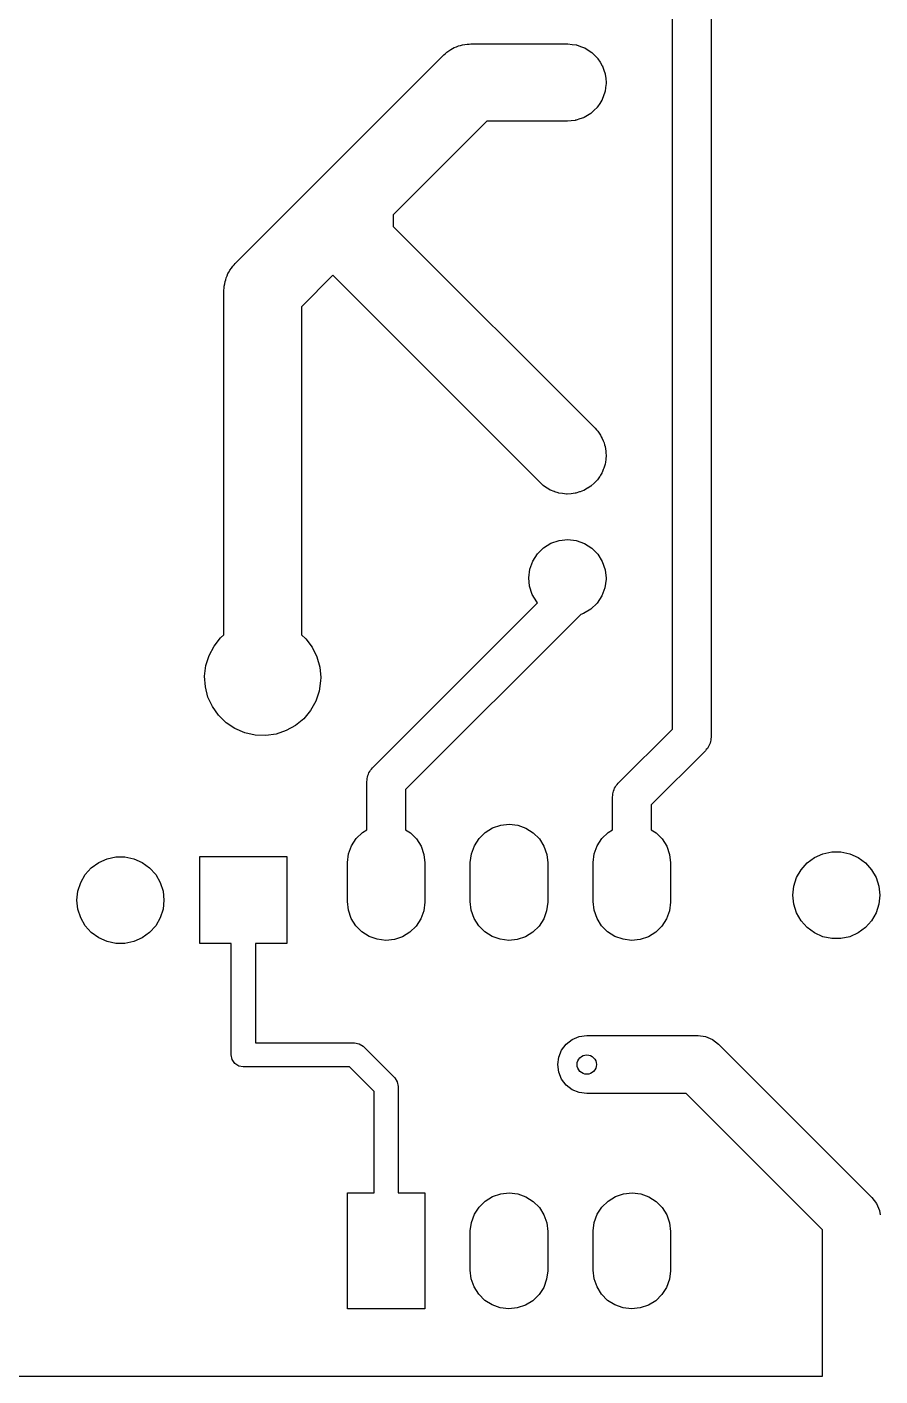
# Model space of a CAD drawing. Extents: x 10 to 287, y -200 to -10.
# Drawn here: x 110.43 to 128.06, y -90.84 to -62.95 of the extents above; entities that cross this region are included whole.
import ezdxf

# ---------------------------------------------------------------- set-up
doc = ezdxf.new("R2010")
doc.units = 0
doc.layers.add('BLACK', color=7, linetype='CONTINUOUS')

msp = doc.modelspace()

# ---------------------------------------------------------------- linework, layer by layer
at = {"layer": 'BLACK', "linetype": 'CONTINUOUS'}
for p, q in [((124.569, -54.0439), (124.569, -77.6311)), ((123.769, -77.4654), (123.769, -57.8296)), ((119.389, -63.3282), (119.428, -63.3149)), ((119.428, -63.3149), (119.476, -63.3094)), ((119.476, -63.3094), (119.524, -63.2991)), ((119.524, -63.2991), (119.565, -63.2995)), ((119.565, -63.2995), (119.605, -63.295)), ((119.605, -63.295), (121.6, -63.295)), ((121.6, -63.295), (121.605, -63.295)), ((121.605, -63.295), (121.606, -63.295)), ((121.606, -63.295), (121.606, -63.295)), ((121.606, -63.295), (121.611, -63.2951)), ((121.611, -63.2951), (121.697, -63.3059)), ((121.697, -63.3059), (121.783, -63.3161)), ((121.783, -63.3161), (121.785, -63.3171)), ((121.785, -63.3171), (121.788, -63.3174)), ((121.788, -63.3174), (121.869, -63.347)), ((116.634, -65.9342), (119.039, -63.5293)), ((119.039, -63.5293), (119.047, -63.5215)), ((119.047, -63.5215), (119.079, -63.4966)), ((119.079, -63.4966), (119.108, -63.468)), ((119.108, -63.468), (119.15, -63.4421)), ((119.15, -63.4421), (119.188, -63.4122)), ((119.188, -63.4122), (119.225, -63.395)), ((119.225, -63.395), (119.259, -63.3735)), ((119.259, -63.3735), (119.306, -63.3575)), ((119.306, -63.3575), (119.35, -63.3368)), ((119.35, -63.3368), (119.389, -63.3282)), ((121.869, -63.347), (121.951, -63.376)), ((121.951, -63.376), (121.953, -63.3775)), ((121.953, -63.3775), (121.956, -63.3784)), ((121.956, -63.3784), (122.028, -63.4252)), ((122.028, -63.4252), (122.101, -63.4715)), ((122.101, -63.4715), (122.103, -63.4735)), ((122.103, -63.4735), (122.106, -63.475)), ((122.106, -63.475), (122.166, -63.5368)), ((122.166, -63.5368), (122.227, -63.5981)), ((122.227, -63.5981), (122.228, -63.6005)), ((122.228, -63.6005), (122.23, -63.6025)), ((122.23, -63.6025), (122.276, -63.6761)), ((122.276, -63.6761), (122.321, -63.7493)), ((122.321, -63.7493), (122.322, -63.752)), ((122.322, -63.752), (122.324, -63.7544)), ((122.324, -63.7544), (122.352, -63.8362)), ((122.352, -63.8362), (122.38, -63.9178)), ((122.38, -63.9178), (122.38, -63.9205)), ((122.38, -63.9205), (122.381, -63.9232)), ((122.381, -63.9232), (122.39, -64.0092)), ((122.4, -64.1173), (122.388, -64.1974)), ((122.39, -64.0092), (122.4, -64.095)), ((122.4, -64.095), (122.4, -64.1001)), ((122.4, -64.1001), (122.4, -64.1006)), ((122.4, -64.1006), (122.4, -64.1011)), ((122.4, -64.1011), (122.4, -64.1173)), ((122.346, -64.3695), (122.319, -64.4457)), ((122.375, -64.294), (122.346, -64.3695)), ((122.376, -64.2856), (122.375, -64.294)), ((122.379, -64.2777), (122.376, -64.2856)), ((122.388, -64.1974), (122.379, -64.2777)), ((122.154, -64.665), (122.097, -64.722)), ((122.213, -64.6092), (122.154, -64.665)), ((122.217, -64.6022), (122.213, -64.6092)), ((122.223, -64.5963), (122.217, -64.6022)), ((122.267, -64.528), (122.223, -64.5963)), ((122.312, -64.4607), (122.267, -64.528)), ((122.315, -64.4528), (122.312, -64.4607)), ((122.319, -64.4457), (122.315, -64.4528)), ((119.936, -64.895), (118, -66.8314)), ((121.6, -64.895), (119.936, -64.895)), ((121.68, -64.886), (121.6, -64.895)), ((121.761, -64.8787), (121.68, -64.886)), ((121.769, -64.8761), (121.761, -64.8787)), ((121.777, -64.8751), (121.769, -64.8761)), ((121.854, -64.8485), (121.777, -64.8751)), ((121.93, -64.8235), (121.854, -64.8485)), ((121.938, -64.8192), (121.93, -64.8235)), ((121.946, -64.8165), (121.938, -64.8192)), ((122.014, -64.7736), (121.946, -64.8165)), ((122.084, -64.7322), (122.014, -64.7736)), ((122.09, -64.7264), (122.084, -64.7322)), ((122.097, -64.722), (122.09, -64.7264)), ((114.734, -67.8343), (116.634, -65.9343)), ((116.634, -65.9343), (116.634, -65.9342)), ((118, -66.8314), (118, -67.0686)), ((118, -67.0686), (122.166, -71.2343)), ((114.567, -68.0902), (114.583, -68.0443)), ((114.583, -68.0443), (114.605, -68.0102)), ((114.605, -68.0102), (114.623, -67.9737)), ((114.623, -67.9737), (114.654, -67.9355)), ((114.654, -67.9355), (114.68, -67.8944)), ((114.68, -67.8944), (114.709, -67.866)), ((114.709, -67.866), (114.734, -67.8343)), ((114.505, -68.308), (114.516, -68.2604)), ((114.505, -68.3486), (114.505, -68.308)), ((114.516, -68.2604), (114.522, -68.2119)), ((114.522, -68.2119), (114.536, -68.1738)), ((114.536, -68.1738), (114.545, -68.1343)), ((114.545, -68.1343), (114.567, -68.0902)), ((116.75, -68.0814), (116.1, -68.7314)), ((121.034, -72.3657), (116.75, -68.0814)), ((114.5, -68.3888), (114.505, -68.3486)), ((114.5, -68.4), (114.5, -68.3888)), ((114.5, -75.5122), (114.5, -68.4)), ((116.1, -68.7314), (116.1, -75.5122)), ((122.166, -71.2343), (122.174, -71.2423)), ((122.174, -71.2423), (122.198, -71.2743)), ((122.198, -71.2743), (122.227, -71.3031)), ((122.227, -71.3031), (122.253, -71.3446)), ((122.253, -71.3446), (122.283, -71.3832)), ((122.283, -71.3832), (122.3, -71.4199)), ((122.3, -71.4199), (122.321, -71.4543)), ((122.321, -71.4543), (122.338, -71.5005)), ((122.338, -71.5005), (122.358, -71.5448)), ((122.358, -71.5448), (122.367, -71.5845)), ((122.367, -71.5845), (122.38, -71.6228)), ((122.38, -71.6228), (122.386, -71.6714)), ((122.386, -71.6714), (122.396, -71.7192)), ((122.385, -71.9367), (122.378, -71.9931)), ((122.394, -71.8975), (122.385, -71.9367)), ((122.4, -71.8273), (122.394, -71.8651)), ((122.394, -71.8651), (122.394, -71.8975)), ((122.396, -71.7192), (122.395, -71.7597)), ((122.395, -71.7597), (122.4, -71.8)), ((122.4, -71.8), (122.4, -71.805)), ((122.4, -71.805), (122.4, -71.8162)), ((122.4, -71.8162), (122.4, -71.8169)), ((122.4, -71.8169), (122.4, -71.8273)), ((122.274, -72.231), (122.261, -72.2474)), ((122.281, -72.2164), (122.274, -72.231)), ((122.312, -72.1707), (122.281, -72.2164)), ((122.314, -72.1654), (122.312, -72.1707)), ((122.317, -72.1607), (122.314, -72.1654)), ((122.339, -72.0982), (122.317, -72.1607)), ((122.353, -72.071), (122.339, -72.0982)), ((122.358, -72.0477), (122.353, -72.071)), ((122.375, -72.004), (122.358, -72.0477)), ((122.376, -71.9984), (122.375, -72.004)), ((122.378, -71.9931), (122.376, -71.9984)), ((121.043, -72.3724), (121.034, -72.3657)), ((121.09, -72.4214), (121.043, -72.3724)), ((121.095, -72.4245), (121.09, -72.4214)), ((121.099, -72.4285), (121.095, -72.4245)), ((121.168, -72.4726), (121.099, -72.4285)), ((121.174, -72.477), (121.168, -72.4726)), ((121.178, -72.4793), (121.174, -72.477)), ((121.239, -72.5191), (121.178, -72.4793)), ((121.245, -72.521), (121.239, -72.5191)), ((121.249, -72.524), (121.245, -72.521)), ((122.012, -72.485), (121.941, -72.5289)), ((122.016, -72.4825), (122.012, -72.485)), ((122.022, -72.4799), (122.016, -72.4825)), ((122.025, -72.4772), (122.022, -72.4799)), ((122.084, -72.4422), (122.025, -72.4772)), ((122.088, -72.4384), (122.084, -72.4422)), ((122.093, -72.4354), (122.088, -72.4384)), ((122.151, -72.3777), (122.093, -72.4354)), ((122.162, -72.3696), (122.151, -72.3777)), ((122.168, -72.3621), (122.162, -72.3696)), ((122.213, -72.3192), (122.168, -72.3621)), ((122.216, -72.3146), (122.213, -72.3192)), ((122.22, -72.3106), (122.216, -72.3146)), ((122.261, -72.2474), (122.22, -72.3106)), ((121.328, -72.5521), (121.249, -72.524)), ((121.333, -72.5538), (121.328, -72.5521)), ((121.334, -72.5546), (121.333, -72.5538)), ((121.336, -72.5549), (121.334, -72.5546)), ((121.406, -72.5812), (121.336, -72.5549)), ((121.412, -72.582), (121.406, -72.5812)), ((121.417, -72.5839), (121.412, -72.582)), ((121.5, -72.5938), (121.417, -72.5839)), ((121.583, -72.6048), (121.5, -72.5938)), ((121.589, -72.6043), (121.583, -72.6048)), ((121.594, -72.605), (121.589, -72.6043)), ((121.678, -72.5962), (121.594, -72.605)), ((121.761, -72.5887), (121.678, -72.5962)), ((121.766, -72.5869), (121.761, -72.5887)), ((121.772, -72.5863), (121.766, -72.5869)), ((121.851, -72.5594), (121.772, -72.5863)), ((121.859, -72.5567), (121.851, -72.5594)), ((121.86, -72.5564), (121.859, -72.5567)), ((121.861, -72.5561), (121.86, -72.5564)), ((121.93, -72.5335), (121.861, -72.5561)), ((121.935, -72.5307), (121.93, -72.5335)), ((121.941, -72.5289), (121.935, -72.5307)), ((121.107, -73.7146), (121.259, -73.6211)), ((121.259, -73.6211), (121.428, -73.5637)), ((121.428, -73.5637), (121.606, -73.545)), ((121.606, -73.545), (121.783, -73.5661)), ((121.783, -73.5661), (121.951, -73.626)), ((121.951, -73.626), (122.101, -73.7215)), ((120.883, -73.9893), (120.98, -73.8394)), ((120.98, -73.8394), (121.107, -73.7146)), ((122.101, -73.7215), (122.227, -73.8481)), ((122.227, -73.8481), (122.321, -73.9993)), ((120.8, -74.3338), (120.822, -74.1569)), ((120.822, -74.1569), (120.883, -73.9893)), ((122.321, -73.9993), (122.38, -74.1678)), ((122.38, -74.1678), (122.4, -74.345)), ((120.817, -74.5113), (120.8, -74.3338)), ((122.4, -74.3673), (122.375, -74.544)), ((122.4, -74.345), (122.4, -74.3673)), ((120.874, -74.6806), (120.817, -74.5113)), ((120.966, -74.8331), (120.874, -74.6806)), ((122.312, -74.7107), (122.213, -74.8592)), ((122.375, -74.544), (122.312, -74.7107)), ((117.569, -78.2648), (120.983, -74.8509)), ((120.983, -74.8509), (120.966, -74.8331)), ((122.084, -74.9822), (121.93, -75.0735)), ((122.213, -74.8592), (122.084, -74.9822)), ((121.874, -75.092), (118.252, -78.7133)), ((121.93, -75.0735), (121.874, -75.092)), ((114.294, -75.7464), (114.43, -75.574)), ((114.43, -75.574), (114.5, -75.5122)), ((116.1, -75.5122), (116.192, -75.597)), ((114.191, -75.9408), (114.294, -75.7464)), ((116.192, -75.597), (116.323, -75.773)), ((116.323, -75.773), (116.42, -75.97)), ((114.126, -76.1505), (114.191, -75.9408)), ((116.42, -75.97), (116.48, -76.1813)), ((114.1, -76.3686), (114.126, -76.1505)), ((114.115, -76.5877), (114.1, -76.3686)), ((116.48, -76.1813), (116.5, -76.4)), ((116.5, -76.4), (116.498, -76.4628)), ((114.169, -76.8006), (114.115, -76.5877)), ((116.467, -76.6801), (116.396, -76.8881)), ((116.498, -76.4628), (116.467, -76.6801)), ((114.261, -77), (114.169, -76.8006)), ((116.396, -76.8881), (116.289, -77.0797)), ((114.388, -77.1793), (114.261, -77)), ((114.545, -77.3326), (114.388, -77.1793)), ((116.149, -77.2485), (115.98, -77.389)), ((116.289, -77.0797), (116.149, -77.2485)), ((114.727, -77.4546), (114.545, -77.3326)), ((114.929, -77.5413), (114.727, -77.4546)), ((115.143, -77.5897), (114.929, -77.5413)), ((115.788, -77.4963), (115.58, -77.5668)), ((115.98, -77.389), (115.788, -77.4963)), ((122.649, -78.5848), (123.769, -77.4654)), ((115.363, -77.5984), (115.143, -77.5897)), ((115.58, -77.5668), (115.363, -77.5984)), ((124.525, -77.8127), (124.507, -77.8382)), ((124.535, -77.7828), (124.525, -77.8127)), ((124.549, -77.7547), (124.535, -77.7828)), ((124.554, -77.7236), (124.549, -77.7547)), ((124.564, -77.6937), (124.554, -77.7236)), ((124.569, -77.6311), (124.564, -77.6622)), ((124.564, -77.6622), (124.564, -77.6937)), ((124.452, -77.914), (123.332, -79.0333)), ((124.47, -77.8885), (124.452, -77.914)), ((124.492, -77.8662), (124.47, -77.8885)), ((124.507, -77.8382), (124.492, -77.8662)), ((117.486, -78.396), (117.496, -78.3661)), ((117.496, -78.3661), (117.514, -78.3406)), ((117.514, -78.3406), (117.529, -78.3125)), ((117.529, -78.3125), (117.551, -78.2903)), ((117.551, -78.2903), (117.569, -78.2648)), ((117.452, -78.5477), (117.457, -78.5166)), ((117.452, -79.5446), (117.452, -78.5477)), ((117.457, -78.4851), (117.467, -78.4551)), ((117.457, -78.5166), (117.457, -78.4851)), ((117.467, -78.4551), (117.472, -78.4241)), ((117.472, -78.4241), (117.486, -78.396)), ((122.594, -78.6606), (122.609, -78.6325)), ((122.609, -78.6325), (122.631, -78.6103)), ((122.631, -78.6103), (122.649, -78.5848)), ((118.252, -78.7133), (118.252, -79.5442)), ((122.532, -78.8677), (122.537, -78.8366)), ((122.532, -79.5446), (122.532, -78.8677)), ((122.537, -78.8051), (122.547, -78.7751)), ((122.537, -78.8366), (122.537, -78.8051)), ((122.547, -78.7751), (122.552, -78.7441)), ((122.552, -78.7441), (122.566, -78.716)), ((122.566, -78.716), (122.576, -78.6861)), ((122.576, -78.6861), (122.594, -78.6606)), ((123.332, -79.0333), (123.332, -79.5442)), ((120.052, -79.5081), (120.221, -79.4506)), ((120.221, -79.4506), (120.398, -79.4319)), ((120.398, -79.4319), (120.575, -79.4531)), ((120.575, -79.4531), (120.743, -79.5129)), ((117.136, -79.8762), (117.232, -79.7263)), ((117.232, -79.7263), (117.36, -79.6015)), ((117.36, -79.6015), (117.452, -79.5446)), ((118.252, -79.5442), (118.354, -79.6085)), ((118.354, -79.6085), (118.479, -79.735)), ((118.479, -79.735), (118.574, -79.8863)), ((119.676, -79.8762), (119.772, -79.7263)), ((119.772, -79.7263), (119.9, -79.6015)), ((119.9, -79.6015), (120.052, -79.5081)), ((120.743, -79.5129), (120.894, -79.6085)), ((120.894, -79.6085), (121.019, -79.735)), ((121.019, -79.735), (121.114, -79.8863)), ((122.216, -79.8762), (122.312, -79.7263)), ((122.312, -79.7263), (122.44, -79.6015)), ((122.44, -79.6015), (122.532, -79.5446)), ((123.332, -79.5442), (123.434, -79.6085)), ((123.434, -79.6085), (123.559, -79.735)), ((123.559, -79.735), (123.654, -79.8863)), ((117.052, -80.2208), (117.075, -80.0438)), ((117.075, -80.0438), (117.136, -79.8762)), ((118.574, -79.8863), (118.632, -80.0547)), ((119.592, -80.2208), (119.615, -80.0438)), ((119.615, -80.0438), (119.676, -79.8762)), ((121.114, -79.8863), (121.172, -80.0547)), ((122.132, -80.2208), (122.155, -80.0438)), ((122.155, -80.0438), (122.216, -79.8762)), ((123.654, -79.8863), (123.712, -80.0547)), ((126.71, -80.1206), (126.882, -80.044)), ((126.882, -80.044), (127.066, -80.0049)), ((127.066, -80.0049), (127.254, -80.0049)), ((127.254, -80.0049), (127.438, -80.044)), ((127.438, -80.044), (127.61, -80.1206)), ((111.632, -80.471), (111.758, -80.3312)), ((111.758, -80.3312), (111.91, -80.2206)), ((111.91, -80.2206), (112.082, -80.144)), ((112.082, -80.144), (112.266, -80.1049)), ((112.266, -80.1049), (112.454, -80.1049)), ((112.454, -80.1049), (112.638, -80.144)), ((112.638, -80.144), (112.81, -80.2206)), ((112.81, -80.2206), (112.962, -80.3312)), ((112.962, -80.3312), (113.088, -80.471)), ((114, -81.9), (114, -80.1)), ((114, -80.1), (115.8, -80.1)), ((115.8, -80.1), (115.8, -81.9)), ((117.052, -80.2319), (117.052, -80.2208)), ((117.052, -81.0319), (117.052, -80.2319)), ((118.632, -80.0547), (118.652, -80.2319)), ((118.652, -80.2319), (118.652, -81.0319)), ((119.592, -80.2319), (119.592, -80.2208)), ((119.592, -81.0319), (119.592, -80.2319)), ((121.172, -80.0547), (121.192, -80.2319)), ((121.192, -80.2319), (121.192, -81.0319)), ((122.132, -80.2319), (122.132, -80.2208)), ((122.132, -81.0319), (122.132, -80.2319)), ((123.712, -80.0547), (123.732, -80.2319)), ((123.732, -80.2319), (123.732, -81.0319)), ((126.432, -80.371), (126.558, -80.2312)), ((126.558, -80.2312), (126.71, -80.1206)), ((127.61, -80.1206), (127.762, -80.2312)), ((127.762, -80.2312), (127.888, -80.371)), ((111.538, -80.6339), (111.632, -80.471)), ((113.088, -80.471), (113.182, -80.6339)), ((126.28, -80.7129), (126.338, -80.5339)), ((126.338, -80.5339), (126.432, -80.371)), ((127.888, -80.371), (127.982, -80.5339)), ((127.982, -80.5339), (128.04, -80.7129)), ((111.46, -81), (111.48, -80.8129)), ((111.48, -80.8129), (111.538, -80.6339)), ((113.182, -80.6339), (113.24, -80.8129)), ((113.24, -80.8129), (113.26, -81)), ((126.26, -80.9), (126.28, -80.7129)), ((128.04, -80.7129), (128.06, -80.9)), ((111.48, -81.1871), (111.46, -81)), ((113.26, -81), (113.24, -81.1871)), ((117.072, -81.2092), (117.052, -81.0319)), ((118.652, -81.0431), (118.63, -81.22)), ((118.652, -81.0319), (118.652, -81.0431)), ((119.612, -81.2092), (119.592, -81.0319)), ((121.192, -81.0431), (121.17, -81.22)), ((121.192, -81.0319), (121.192, -81.0431)), ((122.152, -81.2092), (122.132, -81.0319)), ((123.732, -81.0431), (123.71, -81.22)), ((123.732, -81.0319), (123.732, -81.0431)), ((126.28, -81.0871), (126.26, -80.9)), ((126.338, -81.2661), (126.28, -81.0871)), ((128.04, -81.0871), (127.982, -81.2661)), ((128.06, -80.9), (128.04, -81.0871)), ((111.538, -81.3661), (111.48, -81.1871)), ((111.632, -81.529), (111.538, -81.3661)), ((113.182, -81.3661), (113.088, -81.529)), ((113.24, -81.1871), (113.182, -81.3661)), ((117.131, -81.3776), (117.072, -81.2092)), ((117.225, -81.5288), (117.131, -81.3776)), ((118.569, -81.3876), (118.472, -81.5375)), ((118.63, -81.22), (118.569, -81.3876)), ((119.671, -81.3776), (119.612, -81.2092)), ((119.765, -81.5288), (119.671, -81.3776)), ((121.109, -81.3876), (121.012, -81.5375)), ((121.17, -81.22), (121.109, -81.3876)), ((122.211, -81.3776), (122.152, -81.2092)), ((122.305, -81.5288), (122.211, -81.3776)), ((123.649, -81.3876), (123.552, -81.5375)), ((123.71, -81.22), (123.649, -81.3876)), ((126.432, -81.429), (126.338, -81.2661)), ((126.558, -81.5688), (126.432, -81.429)), ((127.888, -81.429), (127.762, -81.5688)), ((127.982, -81.2661), (127.888, -81.429)), ((111.758, -81.6688), (111.632, -81.529)), ((111.91, -81.7794), (111.758, -81.6688)), ((112.962, -81.6688), (112.81, -81.7794)), ((113.088, -81.529), (112.962, -81.6688)), ((117.351, -81.6554), (117.225, -81.5288)), ((117.502, -81.751), (117.351, -81.6554)), ((118.345, -81.6623), (118.193, -81.7558)), ((118.472, -81.5375), (118.345, -81.6623)), ((119.891, -81.6554), (119.765, -81.5288)), ((120.042, -81.751), (119.891, -81.6554)), ((120.885, -81.6623), (120.733, -81.7558)), ((121.012, -81.5375), (120.885, -81.6623)), ((122.431, -81.6554), (122.305, -81.5288)), ((122.582, -81.751), (122.431, -81.6554)), ((123.425, -81.6623), (123.273, -81.7558)), ((123.552, -81.5375), (123.425, -81.6623)), ((126.71, -81.6794), (126.558, -81.5688)), ((126.882, -81.756), (126.71, -81.6794)), ((127.61, -81.6794), (127.438, -81.756)), ((127.762, -81.5688), (127.61, -81.6794)), ((112.082, -81.856), (111.91, -81.7794)), ((112.266, -81.8951), (112.082, -81.856)), ((112.454, -81.8951), (112.266, -81.8951)), ((112.638, -81.856), (112.454, -81.8951)), ((112.81, -81.7794), (112.638, -81.856)), ((114.65, -81.9), (114, -81.9)), ((114.65, -84.2), (114.65, -81.9)), ((115.8, -81.9), (115.15, -81.9)), ((115.15, -81.9), (115.15, -83.95)), ((117.67, -81.8108), (117.502, -81.751)), ((117.847, -81.8319), (117.67, -81.8108)), ((118.024, -81.8133), (117.847, -81.8319)), ((118.193, -81.7558), (118.024, -81.8133)), ((120.21, -81.8108), (120.042, -81.751)), ((120.387, -81.8319), (120.21, -81.8108)), ((120.564, -81.8133), (120.387, -81.8319)), ((120.733, -81.7558), (120.564, -81.8133)), ((122.75, -81.8108), (122.582, -81.751)), ((122.927, -81.8319), (122.75, -81.8108)), ((123.104, -81.8133), (122.927, -81.8319)), ((123.273, -81.7558), (123.104, -81.8133)), ((127.066, -81.7951), (126.882, -81.756)), ((127.254, -81.7951), (127.066, -81.7951)), ((127.438, -81.756), (127.254, -81.7951)), ((115.15, -83.95), (117.2, -83.95)), ((117.2, -83.95), (117.296, -83.969)), ((121.576, -83.9757), (121.7, -83.8804)), ((121.7, -83.8804), (121.845, -83.8204)), ((121.845, -83.8204), (122, -83.8)), ((122, -83.8), (124.3, -83.8)), ((124.3, -83.8), (124.455, -83.8204)), ((124.455, -83.8204), (124.6, -83.8804)), ((124.6, -83.8804), (124.724, -83.9757)), ((114.669, -84.2957), (114.65, -84.2)), ((117.296, -83.969), (117.377, -84.0232)), ((117.377, -84.0232), (118.029, -84.6756)), ((121.42, -84.2447), (121.48, -84.1)), ((121.48, -84.1), (121.576, -83.9757)), ((124.724, -83.9757), (127.895, -87.1466)), ((114.723, -84.3768), (114.669, -84.2957)), ((114.804, -84.431), (114.723, -84.3768)), ((114.9, -84.45), (114.804, -84.431)), ((117.096, -84.45), (114.9, -84.45)), ((117.602, -84.9559), (117.096, -84.45)), ((121.4, -84.4), (121.42, -84.2447)), ((121.42, -84.5553), (121.4, -84.4)), ((118.029, -84.6756), (118.029, -84.6756)), ((118.029, -84.6756), (118.083, -84.7567)), ((118.083, -84.7567), (118.102, -84.8523)), ((121.48, -84.7), (121.42, -84.5553)), ((121.576, -84.8243), (121.48, -84.7)), ((117.602, -87.0519), (117.602, -84.9559)), ((118.102, -84.8523), (118.102, -87.0519)), ((121.7, -84.9196), (121.576, -84.8243)), ((121.845, -84.9796), (121.7, -84.9196)), ((122, -85), (121.845, -84.9796)), ((124.051, -85), (122, -85)), ((126.871, -87.8194), (124.051, -85)), ((117.052, -89.4519), (117.052, -87.0519)), ((117.052, -87.0519), (117.602, -87.0519)), ((118.102, -87.0519), (118.652, -87.0519)), ((118.652, -87.0519), (118.652, -89.4519)), ((119.772, -87.3463), (119.9, -87.2215)), ((119.9, -87.2215), (120.052, -87.1281)), ((120.052, -87.1281), (120.221, -87.0706)), ((120.221, -87.0706), (120.398, -87.0519)), ((120.398, -87.0519), (120.575, -87.0731)), ((120.575, -87.0731), (120.743, -87.1329)), ((120.743, -87.1329), (120.894, -87.2285)), ((120.894, -87.2285), (121.019, -87.355)), ((122.312, -87.3463), (122.44, -87.2215)), ((122.44, -87.2215), (122.592, -87.1281)), ((122.592, -87.1281), (122.761, -87.0706)), ((122.761, -87.0706), (122.938, -87.0519)), ((122.938, -87.0519), (123.115, -87.0731)), ((123.115, -87.0731), (123.283, -87.1329)), ((123.283, -87.1329), (123.434, -87.2285)), ((123.434, -87.2285), (123.559, -87.355)), ((127.895, -87.1466), (127.99, -87.2709)), ((127.99, -87.2709), (128.05, -87.4156)), ((119.615, -87.6638), (119.676, -87.4962)), ((119.676, -87.4962), (119.772, -87.3463)), ((121.019, -87.355), (121.114, -87.5063)), ((121.114, -87.5063), (121.172, -87.6747)), ((122.155, -87.6638), (122.216, -87.4962)), ((122.216, -87.4962), (122.312, -87.3463)), ((123.559, -87.355), (123.654, -87.5063)), ((123.654, -87.5063), (123.712, -87.6747)), ((128.05, -87.4156), (128.062, -87.5063)), ((119.592, -87.8408), (119.615, -87.6638)), ((119.592, -87.8519), (119.592, -87.8408)), ((119.592, -88.6519), (119.592, -87.8519)), ((121.172, -87.6747), (121.192, -87.8519)), ((121.192, -87.8519), (121.192, -88.6519)), ((122.132, -87.8408), (122.155, -87.6638)), ((122.132, -87.8519), (122.132, -87.8408)), ((122.132, -88.6519), (122.132, -87.8519)), ((123.712, -87.6747), (123.732, -87.8519)), ((123.732, -87.8519), (123.732, -88.6519)), ((126.871, -90.84), (126.871, -87.8194)), ((119.612, -88.8292), (119.592, -88.6519)), ((121.192, -88.6631), (121.17, -88.84)), ((121.192, -88.6519), (121.192, -88.6631)), ((122.152, -88.8292), (122.132, -88.6519)), ((123.732, -88.6631), (123.71, -88.84)), ((123.732, -88.6519), (123.732, -88.6631)), ((119.671, -88.9976), (119.612, -88.8292)), ((121.17, -88.84), (121.109, -89.0076)), ((122.211, -88.9976), (122.152, -88.8292)), ((123.71, -88.84), (123.649, -89.0076)), ((119.765, -89.1488), (119.671, -88.9976)), ((119.891, -89.2754), (119.765, -89.1488)), ((121.012, -89.1575), (120.885, -89.2823)), ((121.109, -89.0076), (121.012, -89.1575)), ((122.305, -89.1488), (122.211, -88.9976)), ((122.431, -89.2754), (122.305, -89.1488)), ((123.552, -89.1575), (123.425, -89.2823)), ((123.649, -89.0076), (123.552, -89.1575)), ((118.652, -89.4519), (117.052, -89.4519)), ((120.042, -89.371), (119.891, -89.2754)), ((120.21, -89.4308), (120.042, -89.371)), ((120.387, -89.4519), (120.21, -89.4308)), ((120.564, -89.4333), (120.387, -89.4519)), ((120.733, -89.3758), (120.564, -89.4333)), ((120.885, -89.2823), (120.733, -89.3758)), ((122.582, -89.371), (122.431, -89.2754)), ((122.75, -89.4308), (122.582, -89.371)), ((122.927, -89.4519), (122.75, -89.4308)), ((123.104, -89.4333), (122.927, -89.4519)), ((123.273, -89.3758), (123.104, -89.4333)), ((123.425, -89.2823), (123.273, -89.3758)), ((97.04, -90.84), (126.871, -90.84))]:
    msp.add_line(p, q, dxfattribs=at)
at = {"layer": 'BLACK'}
msp.add_circle((122, -84.4), 0.2, dxfattribs=at)

doc.saveas('drawing.dxf')
